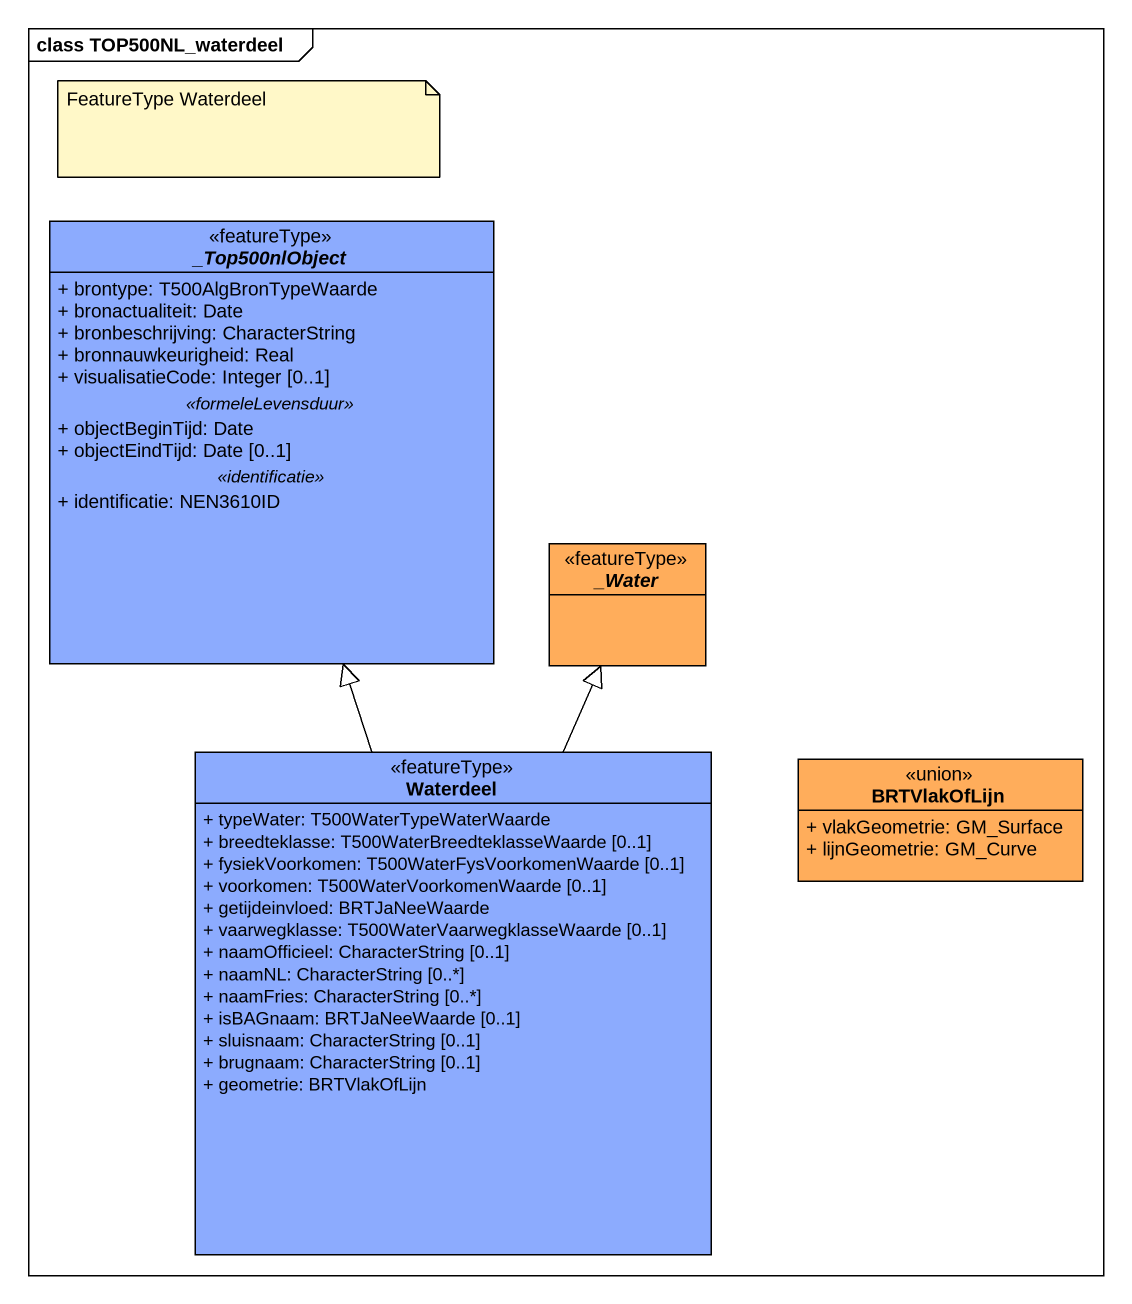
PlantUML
@startuml
mainframe class TOP500NL_waterdeel
hide circle
hide empty members
skinparam classAttributeIconSize 0
abstract class "_Top500nlObject" as Top500nlObject <<featureType>> #8CABFE {
  + brontype: T500AlgBronTypeWaarde
  + bronactualiteit: Date
  + bronbeschrijving: CharacterString
  + bronnauwkeurigheid: Real
  + visualisatieCode: Integer [0..1]
  .. <<formeleLevensduur>> ..
  + objectBeginTijd: Date
  + objectEindTijd: Date [0..1]
  .. <<identificatie>> ..
  + identificatie: NEN3610ID
}
abstract class "_Water" as Water <<featureType>> #FFAD5B
class Waterdeel <<featureType>> #8CABFE {
  + typeWater: T500WaterTypeWaterWaarde
  + breedteklasse: T500WaterBreedteklasseWaarde [0..1]
  + fysiekVoorkomen: T500WaterFysVoorkomenWaarde [0..1]
  + voorkomen: T500WaterVoorkomenWaarde [0..1]
  + getijdeinvloed: BRTJaNeeWaarde
  + vaarwegklasse: T500WaterVaarwegklasseWaarde [0..1]
  + naamOfficieel: CharacterString [0..1]
  + naamNL: CharacterString [0..*]
  + naamFries: CharacterString [0..*]
  + isBAGnaam: BRTJaNeeWaarde [0..1]
  + sluisnaam: CharacterString [0..1]
  + brugnaam: CharacterString [0..1]
  + geometrie: BRTVlakOfLijn
}
class BRTVlakOfLijn <<union>> #FFAD5B {
  + vlakGeometrie: GM_Surface
  + lijnGeometrie: GM_Curve
}
Waterdeel -up-|> Top500nlObject
Waterdeel -up-|> Water
note as N1
  FeatureType Waterdeel
end note
@enduml
